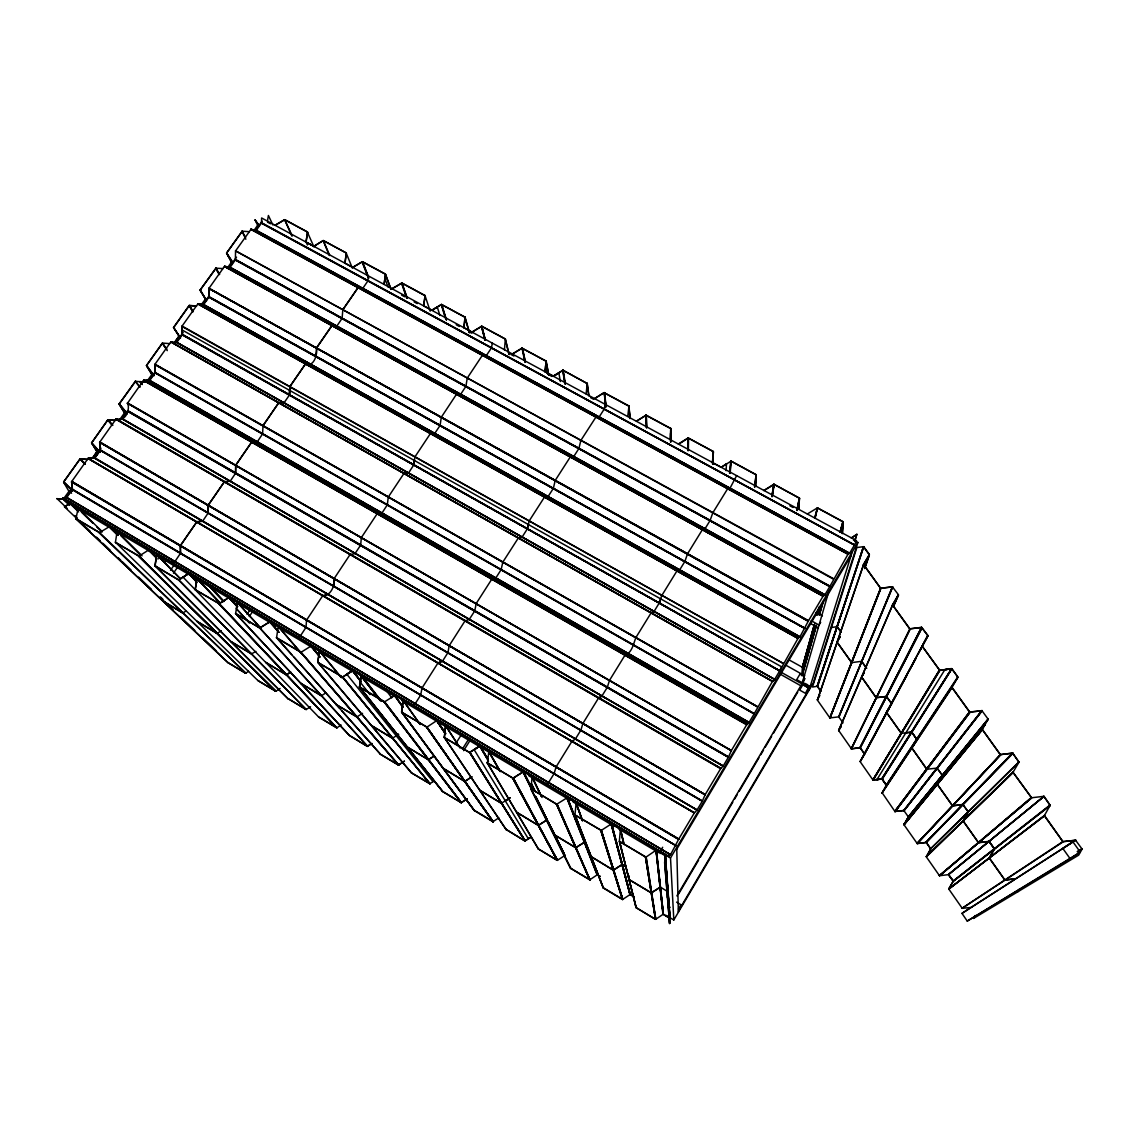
<?xml version="1.0" encoding="UTF-8"?>
<svg xmlns="http://www.w3.org/2000/svg" width="1139" height="1139" viewBox="0 0 1139 1139"><rect width="100%" height="100%" fill="white"/><g stroke="black" fill="none" stroke-linecap="round" stroke-linejoin="round"><path stroke-width="1.5" d="M371.471 725.458L392.386 738.286L398.209 734.555M471.916 776.869L464.684 781.454L443.342 768.312M370.075 694.619L360.209 682.233L360.963 675.384L380.269 700.471M988.097 719.222L908.395 816.948L903.754 810.384L981.804 710.494L988.054 719.051M937.041 768.07L926.633 769.281L911.741 747.697M911.812 748.052L927.032 769.281M119.125 404.16L124.521 412.788L119.125 404.16L135.655 381.223M799.735 637.114L203.582 304.583L799.991 636.744L798.126 638.239L197.987 303.786L798.055 638.324L779.774 670.743L182.34 334.482L182.169 325.968L197.859 303.899L203.468 304.654L799.891 636.886L808.491 620.741L823.113 596.138L824.707 595.085L229.836 267.451L224.753 266.327M182.34 334.524L181.969 326.395M917.934 654.37L927.744 635.562L921.821 627.489L909.62 628.785L892.506 604.98L898.272 594.757L893.332 606.204M898.5 595.056L893.36 606.66L898.358 595.085M346.299 253.271L345.003 263.351M901.319 733.331L886.484 712.388L891.481 703.874M91.547 442.715L96.9 451.656L92.373 458.191M498.839 817.83L492.902 821.746L474.251 810.541L401.64 712.245L403.277 700.713M687.885 450.631L688.269 437.988L713.299 451.485L712.857 464.356M687.999 450.432L688.17 438.131M340.661 676.908L319.433 651.109L317.753 662.243L319.546 650.967L310.762 645.998L319.902 657.032M318.593 716.915L336.845 727.75M627.76 416.361L628.984 405.982L629.995 418.497M667.938 891.794L667.554 897.746L667.924 891.766L660.364 887.082L651.323 892.805L629.169 879.579L629.212 875.905M688.355 450.603L688.54 438.059M886.455 785.483L881.928 778.962L872.987 780.044L860.23 761.763L927.872 635.491L860.144 761.493L863.761 755.684M863.59 564.602L869.299 554.778L863.519 546.734L817.204 686.29L812.491 687.031L856.87 547.546L863.376 546.692M127.369 403.405L143.571 380.312L149.693 380.511L155.103 372.951L154.961 364.423L155.175 372.98L754.118 713.954L772.641 681.094M385.509 274.499L384.057 284.408L385.48 274.1L391.047 289.406L385.324 274.157L362.316 261.785M63.627 482.011L80.129 458.832L63.642 481.954L72.426 490.895M68.895 491.265L63.684 482.395M69.123 491.023L71.572 493.23M306.064 242.052L307.558 232.057L306.035 242.023L313.851 246.366L323.277 240.557L329.769 255.478M603.115 887.608L622.848 899.454L601.349 830.345L611.444 823.867L620.413 829.277L619.36 841.137L636.117 907.698L655.466 919.33L645.486 857.041L619.488 841.422L645.87 856.984M898.457 595.27L892.691 604.581L838.603 730.384L851.502 748.878L860.187 747.739L864.572 754.046L916.283 657.459M288.139 698.577L306.149 709.54L288.238 698.791M622.478 864.473L625.339 866.195L622.065 864.558L613.323 870.253L591.07 856.628M851.787 662.713L836.994 642.268L840.311 636.544L836.98 641.898M851.616 662.599L837.094 641.969M349.26 735.253L235.531 613.323L259.578 627.973L270.171 621.623M587.439 383.729L562.951 370.203L565.101 384.142M262.824 426.029L278.756 402.736L263.024 425.559L262.568 434.158M265.843 662.485L286.373 674.744M289.619 390.378L289.448 394.849L289.89 386.562L305.394 364.024C314.136 367.612 317.582 353.958 316.585 347.893L332.189 325.37M570.511 868.203L589.703 879.849L597.249 874.809L600.153 876.347M600.082 876.446L597.491 874.909L567.151 797.656L576.163 802.91L574.924 815.14M208.893 288.665L208.992 297.037L209.049 288.238L224.525 266.341L229.893 267.323L824.921 594.772L830.032 586.129L235.389 259.578L235.545 250.95L251.192 229.067M553.739 834.332L575.665 847.743L584.706 842.12M224.468 481.612L208.195 505.189L208.238 513.105L208.323 505.09L224.54 481.555L229.978 481.299M231.203 641.599L251.861 654M546.393 361.419L522.032 348.15L524.894 362.131M567.307 797.699L597.548 874.923L567.421 797.585L556.658 804.291L530.774 788.544L570.71 868.473M535.501 796.417L547.104 819.824L538.334 825.448L516.494 812.064M697.139 809.829L702.222 801.272L100.303 450.318L702.393 800.988L705.126 794.751L99.634 442.259L100.332 450.047L99.748 442.146L115.922 419.223C124.777 422.569 130.672 410.168 127.525 403.035M506.001 829.406L524.922 840.952L506.115 829.391M1018.878 761.991L1012.699 753.05L1000.683 754.602L917.023 843.458L1000.64 754.602M197.033 578.626L195.267 589.646L218.973 603.67M530.945 788.729L532.098 776.926L523.598 771.644L512.906 778.165L487.25 762.717L538.405 848.939L557.313 860.344L565.101 855.361M474.137 810.199L493.215 821.589M162.849 600.851L182.71 613.024L185.785 611.159M235.474 259.55L829.847 586.457L847.886 554.437L849.552 553.326L854.535 544.912L856.5 540.669L261.6 217.976L261.514 222.731L854.464 545.054L261.372 223.159L256.147 230.519L849.566 553.269L256.389 230.292M235.673 613.451L237.311 602.46L236.442 608.781L248.459 621.823M305.48 364.024L289.833 386.662L289.505 394.906L284.166 402.637M100.446 449.933L702.35 801.087M469.524 752.58L444.338 737.631L445.463 725.571L460.099 748.109M442.502 791.292L359.525 686.845L361.205 675.598L352.464 670.586L346.811 674.217L352.25 670.7M196.876 621.168L217.093 633.483M756.154 474.977L755.527 486.04M1077.423 851.844L1082.036 848.996L1075.657 840.297L1062.858 841.55L1044.292 815.738L948.759 888.99L1044.435 815.524L1050.101 805.387L1043.794 796.332L1031.806 797.741L939.447 875.706L1031.706 797.898L1013.027 772.327L926.363 856.571L930.791 848.954L926.406 842.49L917.222 843.558L926.078 842.39L1012.614 753.178L1018.978 762.19L930.677 848.868L926.42 856.813M280.08 688.469L275.951 691.259L139.001 555.974L115.409 542.42L117.16 531.258L142.09 555.832M467.161 798.838L461.338 802.682L384.37 701.951L394.849 695.431L403.192 700.442L401.597 712.146M407.064 746.8L428.292 759.727L434.201 756.082M755.598 485.926L756.139 474.664L731.124 461.11L721.201 467.289L712.501 462.69L713.327 451.528L712.715 464.342M341.771 710.693L380.269 754.16L398.408 765.024L404.445 761.222M712.501 463.943L713.085 451.5L688.34 438.131M76.099 518.644L99.477 532.511L245.825 673.177L248.573 671.27M360.992 675.712L359.525 687.287L384.37 701.951M349.16 735.267L367.313 746.372L371.955 743.553M350.129 554.437L334.282 578.398C334.937 585.304 331.065 595.953 322.707 595.74L306.548 620.143L305.978 627.617M335.82 704.301L357.148 716.887M262.767 433.646L257.286 441.818M440.124 425.16L441.306 417.23L456.468 394.293L460.683 394.279L466.008 386.164M300.611 683.115L321.283 695.801L325.697 693.039M628.885 406.224L604.211 392.727L628.97 405.94M88.173 458.319L71.6 481.669L72.426 489.414L66.888 497.33M622.293 864.416L613.366 870.125L591.198 856.628M154.904 364.679L757.421 706.721M301.023 652.405L276.535 638.011L278.215 626.436L301.337 653.487M265.686 662.257L286.188 674.843L290.63 672.067M257.798 680.453L275.951 691.259M342.91 309.666L358.144 287.484L342.825 309.694L342.099 318.351L336.945 325.939M586.115 393.923L587.254 383.501M726.084 470.706L726.483 463.601M227.814 662.485L245.625 673.249M1082.05 849.181L1078.676 855.147L973.546 918.433L975.198 915.585M553.81 376.254L545.054 371.869L545.595 365.69L547.047 372.681M546.25 361.504L544.997 371.585M729.572 473.411L730.754 461.039L756.068 474.792L754.716 487.364M729.885 473.311L731.024 461.067L730.199 473.383M182.254 334.539L779.702 670.885L182.254 334.467L182.098 329.968L781.568 666.799L779.845 670.6M487.407 762.859L488.83 751.469M819.212 614.661L819.696 607.016M799.45 498.483L798.795 509.304M258.097 224.654L254.082 230.334M1018.978 762.19L1013.012 772.27L1031.407 797.627M989.378 857.881L994.432 848.968L989.193 841.45L994.404 848.826L989.25 857.809L1004.883 879.963M360.679 544.955L361.334 537.636L377.123 513.789L381.964 512.949M982.217 729.373L903.982 824.494L982.217 729.373L1000.241 754.602L1012.656 753.192M988.097 719.307L982.388 729.259M953.186 881.301L948.759 888.99L962.156 908.21L1062.901 841.579M963.067 820.806L978.529 842.732L963.081 820.906M951.862 687.173L969.73 711.975L982.131 710.836L904.181 810.584M952.033 687.372L957.899 677.207L951.962 668.821L882.184 779.033L886.469 785.227M174.466 342.512L178.994 336.162L173.541 327.434L189.117 305.551L196.492 306.035M173.569 327.719L189.245 305.608M306.192 627.062L300.625 635.576M380.184 753.79L276.435 637.598M245.469 673.121L228.056 662.684L75.971 518.843L78.121 508.136L70.333 503.338L77.979 510.685M713.455 451.912L712.487 462.434M146.561 365.719L151.758 374.503M151.985 374.275L146.618 365.89M359.525 686.845L384.612 701.724L461.494 802.611M665.432 855.902L664.777 862.721L669.604 923.53L664.621 862.707L665.276 855.83L656.178 850.207L663.282 914.332L670.088 918.518L665.418 855.788L669.604 923.53L669.96 918.404M908.395 817.005L904.11 824.451M474.821 610.646L476.202 603.528L491.749 579.238L495.835 577.957L501.317 569.358M119.268 404.06L127.155 413.841M886.469 712.146L891.566 703.959M403.889 473.553L388.257 497.088L387.331 504.819L382.106 512.849M863.433 564.531L869.399 554.565L864.601 568.446M333.57 585.873L334.097 578.64M754.488 486.965L756.139 474.664M208.238 512.906L202.785 520.964M430.414 433.546L414.895 456.938L413.841 464.812L414.311 460.583M474.251 810.299L401.711 711.875M864.572 754.103L907.256 674.672M771.715 496.519L773.993 484.331L799.421 498.085L798.752 509.233M771.915 496.433L773.894 484.317M772.142 496.433L773.993 484.331M772.27 496.618L774.164 484.388L799.336 498.199M808.22 621.225L208.878 288.409L808.249 621.211M482.381 355.283L467.246 378.105L465.908 386.377M492.304 343.124L491.464 347.893M408.602 472.899L413.941 464.684M553.412 488.133L555.22 480.43L570.44 456.711M448.011 652.448L449.15 645.77M178.795 336.404L174.594 342.554M257.058 441.989L251.719 442.003L235.673 465.324L235.502 473.511M142.233 384.526L140.111 381.579L142.261 384.398M953.3 881.372L1050.243 805.472L1044.064 796.332L948.403 874.524L953.3 881.145M420.875 694.762L415.194 703.717L412.603 704.827L415.322 703.56M963.195 820.735L968.25 811.922L963.21 820.664M796.859 510.215L799.379 498.056L797.015 510.357M797.072 510.543L799.55 498.27M908.509 817.076L904.039 824.337M68.71 503.865L63.215 499.081L56.95 498.697L63.286 499.195L69.095 491.137M166.792 349.047L162.407 343.181L146.433 365.633L162.364 343.195L166.451 349.004M529.251 520.808L527.385 528.752L528.24 524.595M957.842 677.477L886.313 785.127L882.113 793.071M208.864 288.452L808.476 620.783L208.95 288.252M421.814 688.34L437.96 663.026L442.473 661.232L447.983 652.562M814.641 518.16L817.403 507.837L843.002 521.648C840.169 556.999 846.79 499.736 840.311 532.383M814.841 518.074L817.46 507.852L807.337 513.988M815.197 518.245L817.475 507.994M449.079 645.87L465.039 620.84L469.211 619.488L474.636 611.102M235.716 465.381L235.659 473.169L230.249 481.128M573.842 456.383L578.883 448.552L580.876 440.409L596.081 416.86M670.657 854.435L678.559 839.457L71.743 481.441L678.73 839.116L694.505 812.62M607.414 687.016L609.45 680.481M208.921 297.051L804.889 628.5L208.836 297.208L203.61 304.668M502.655 562.395L518.53 537.679M155.231 372.709L754.232 713.754L749.12 722.354L149.821 380.398M316.485 348.064L315.802 356.763M599.214 416.888L604.183 409.143L605.293 404.53M420.647 695.274L422.056 687.785M814.114 625.24L802.34 667.383M817.261 613.537L818.813 608.44M840.084 531.97L843.102 521.705M815.837 626.521L801.756 675.669L802.411 667.297L814.171 625.311M819.354 606.831L817.005 615.231L819.454 607.044M840.283 531.956L843.187 521.79M814.755 623.958L802.383 667.468M819.098 614.661L822.13 604.425M802.354 674.103L816.464 625.283L802.511 674.302M819.24 614.804L823.241 601.492M819.411 615.032L823.312 601.392M175.079 561.342L180.546 553.198L180.247 545.951L196.89 521.719M554.18 773.367L556.088 766.917L572.105 741.033M801.828 684.34L829.021 590.714M684.966 561.214L687.486 553.896L702.336 529.763L704.913 528.952L710.195 520.309M804.248 676.58L799.948 674.117L796.702 679.641L802.44 682.873L804.533 678.531L802.255 682.774M803.28 683.201L802.824 684.781L808.576 688.013C811.751 683.742 794.339 680.268 809.06 686.447M802.924 684.596L803.394 683.016M226.576 252.943L242.393 231.174M580.947 729.942L582.897 723.45L598.502 698.093L601.947 695.986L607.144 687.586M151.957 374.418L147.401 380.64M71.572 481.769L72.497 489.414L675.897 845.608L72.426 489.286M146.575 365.605L153.95 375.386M882.099 792.701L894.927 811.466L903.953 810.541L982.131 710.636M809.174 686.262L805.444 693.338L799.692 690.092L802.952 684.539M854.763 540.883L856.841 534.219L854.862 540.997M808.961 690.334L852.2 551.945M864.658 754.203L860.159 747.625L921.964 627.575M127.397 403.178L731.38 750.53L746.743 724.646L748.907 722.667M853.467 540.057L857.881 542.449L813.26 683.044L673.818 919.97L666.073 915.343M937.354 784.045L942.366 775.275L936.87 767.928M651.266 612.625L635.946 637.456C633.526 643.307 632.188 652.732 625.154 655.025M684.696 561.769L679.584 570.027L676.822 571.123L661.745 595.597L659.267 603.015L660.648 598.858M863.675 546.877L817.403 686.319L820.892 691.06M817.631 686.376L863.533 546.592L817.19 686.176L820.806 691.117M861.696 676.822L864.202 672.75M838.717 730.412L841.337 726.127L838.617 730.341M180.475 553.497L180.446 545.467L196.919 521.69L202.685 521.078M863.633 564.232L817.432 700.001L863.633 564.673L880.49 588.08M865.156 566.311L869.214 554.551M864.715 568.518L869.37 555.092M727.622 488.773L712.829 512.764L710.081 520.523M736.62 475.646L729.942 488.36L727.636 488.802M609.522 680.325L625.012 655.139L628.13 653.515M898.429 594.729L892.406 586.799L880.632 588.322L829.833 717.94L838.674 716.858L843.045 722.838M880.746 588.35L829.947 717.983L817.289 699.944M830.103 717.883L880.931 588.35M728.576 756.894L128.038 410.88L728.476 757.093L731.366 750.587L127.468 403.32M216.139 268.064L200.151 290.075L215.769 268.306M112.533 425.16L107.906 419.835L91.661 442.829L107.735 419.964L115.253 420.362M892.364 586.799L838.916 716.929M838.646 716.858L892.52 586.856M838.831 716.986L892.777 586.898L880.774 588.208M62.916 497.871L668.864 856.471L62.916 497.871L66.66 497.529L670.515 854.677L66.774 497.444M882.07 792.758L952.076 687.045M838.674 730.74L892.663 604.994M817.418 699.631L819.909 695.416M501.06 569.913L502.911 561.84M261.457 222.988L854.535 544.883M171.491 561.968L174.851 561.484M1044.349 815.282L1062.801 841.507M231.943 261.529L226.59 253.228L231.687 262.596M948.787 888.861L953.144 881.429M731.295 750.686L127.582 402.935M297.521 636.544L300.312 635.961M926.406 856.443L1013.041 771.971M527.414 528.781L522.089 537.095M705.212 794.566L99.748 442.003L705.084 794.794L720.873 768.241L116.249 418.953M833.278 579.082L235.574 250.779M201.418 304.54L205.618 298.831L200.151 290.274L206.501 300.867M124.464 412.959L120.036 419.195M71.629 481.626L678.773 839.016M754.289 713.626L155.26 372.538M705.155 794.666L99.705 442.388M910.232 629.041L851.331 748.836L910.004 629.027M235.303 260.034L829.804 586.542L235.417 259.792L230.149 267.281L824.949 594.729L823.269 595.911M493.643 578.527L495.949 577.872M235.702 465.267L251.719 442.003M316.443 348.021L331.833 325.626M659.225 603.029L654.142 611.33M804.974 628.329L209.049 296.724M927.872 635.491L921.451 627.347L859.917 747.625L851.573 748.764M921.579 627.475L860.102 747.611M860.329 747.839L922.163 627.589M580.733 730.37L575.551 738.784M805.002 628.272L208.964 296.823M358.116 287.612L362.729 288.48L367.954 280.82M176.816 342.326L774.662 679.357L779.774 670.743M908.452 817.19L905.875 821.262L984.879 725.059L905.975 821.319M908.837 671.412L916.34 657.701M920.369 649.899L927.901 636.117M439.953 425.644L434.856 433.247M127.867 411.35L728.376 757.278L127.853 411.492M235.545 250.95L833.506 578.655M678.716 839.116L71.543 481.996M675.883 845.608L72.341 489.756M747.81 723.592L146.276 380.426L149.65 380.64M367.869 280.963L368.324 275.994M779.717 670.843L182.112 334.894L176.773 342.455L774.662 679.357M529.194 520.907L544.456 497.131L547.987 496.704L553.184 488.659M728.334 757.321L723.222 765.949L122.514 418.896M1018.052 891.638L1019.348 889.118M757.478 706.607L154.961 364.281L757.335 706.849M360.451 545.41L355.24 553.255M973.446 918.361L975.098 915.528M783.162 663.354L181.969 326.452M802.454 682.831L804.889 678.702M676.865 895.895L803.664 681.022M678.744 893.802L698.577 860.187M700.385 857.126L732.833 802.112M734.641 799.051L737.346 794.467M739.14 791.406L758.973 757.791M760.781 754.73L763.486 750.145M765.294 747.084L771.601 736.392M773.409 733.331L797.741 692.071M799.55 689.01L801.358 685.963M678.388 909.136L680.965 904.736L676.594 902.131M678.346 911.228L809.63 688.184L780.229 671.739M804.333 678.431L802.895 681.293M673.818 919.97L670.515 857.952L857.881 542.449M676.737 849.224L851.047 555.647M820.692 622.293L819.041 625.055L811.281 620.755M662.67 847.259L660.008 851.73L660.193 853.538M746.657 724.817L143.5 380.398M115.922 419.223L720.588 768.683L723.194 765.992L122.343 419.067L116.192 419.081M939.461 670.188L872.887 779.959L939.732 670.316L921.992 645.927L939.461 669.988L872.987 779.916M553.924 773.922L548.671 782.422M873.157 780.101L939.96 670.33L951.763 668.835L957.785 676.879L886.313 785.127L881.985 778.862L873.044 779.944M100.275 450.361L94.694 458.163L100.303 450.318M182.155 326.096L783.148 663.396M864.088 672.679L861.597 677.136L876.105 697.694L886.427 696.527L891.538 703.418M876.945 779.589L944.9 669.632L951.535 668.75L881.728 778.82L876.959 779.688L881.785 778.934L951.663 668.636M94.537 458.12L696.997 810.085L694.434 812.748L88.216 458.291L94.537 458.12L697.082 809.957L94.907 457.949M250.879 229.338L848.057 554.223L250.822 229.295M797.969 638.481L197.759 304.013M774.648 679.399L772.427 681.435L170.779 341.999L155.018 364.195M651.024 612.996L654.085 611.372M598.516 698.136L601.762 696.185M462.377 749.092L469.012 738.585M463.616 750.672L470.25 740.151M455.97 743.226L460.711 735.737M772.47 681.364L170.907 341.842L772.584 681.179M491.365 348.064L486.282 355.653M849.495 553.397L256.033 230.534L251.135 229.181M595.868 417.116L599.029 417.13M882.027 793.128L952.104 687.529M246.978 614.348L249.939 609.934M249.284 616.512L253.242 610.632M723.123 766.106L122.571 418.953M170.523 570.255L174.538 564.403M173.47 573.159L177.499 567.307M350.1 554.579L354.955 553.625M322.736 595.782L328.117 594.216M158.62 558.865L160.67 556.103M164.642 562.652L166.65 559.733M92.487 458.248L97.043 451.628L91.675 442.971M227.885 267.238L232.142 261.258L226.761 253.242M69.792 504.278L64.695 499.38L71.244 490.154M93.797 458.334L100.987 448.197M121.517 419.252L127.682 410.567M148.212 381.636L155.402 371.499M174.908 344.006L183.123 332.431M202.628 304.925L208.793 296.24M228.298 268.747L236.513 257.172M254.994 231.117L262.084 221.165M143.856 380.241L149.522 380.668L748.992 722.567L149.565 380.54M438.173 662.87L442.544 661.061M224.497 266.498L823.07 596.224L224.54 266.441M143.542 380.454L746.857 724.518M115.979 419.28L720.802 768.369M88.087 458.533L694.306 812.933L88.03 458.49M951.919 687.515L969.503 711.96L894.756 811.452L903.725 810.484M969.503 711.96L894.77 811.452L969.73 712.146L981.918 710.679M894.969 811.623L970.115 712.089M895.226 811.651L970.143 712.231M904.081 810.484L982.032 710.565M573.729 456.611L570.468 456.796M310.705 364.081L305.708 363.882M988.125 718.894L908.481 816.777M908.367 816.82L988.253 719.279M917.066 843.344L904.053 824.835L982.388 729.558M654.014 611.472L651.323 612.583M135.285 381.309L119.225 403.776L127.169 413.414M434.742 433.389L430.656 433.375M242.08 231.231L226.576 253.185M917.137 843.529L1000.398 754.687M917.393 843.558L1000.754 754.744M668.864 856.471L670.43 854.748L66.575 497.672M404.16 473.326L408.517 472.927M772.655 681.079L774.591 679.456L176.63 342.398L171.121 341.857M925.865 842.291L1012.357 753.15M926.135 842.419L1012.813 753.32M930.663 848.84L926.249 842.476L1012.97 753.278M930.606 848.726L1018.892 761.92M575.28 739.183L572.034 741.162M939.518 875.763L926.334 856.884L1013.254 772.456M548.471 782.621L546.521 783.903L548.4 782.749M80.086 459.031L85.112 463.929M748.978 722.539L746.928 724.39L143.841 380.113M597.078 874.909L566.724 797.627M939.348 875.606L1031.308 797.528M401.853 712.259L426.556 726.938L493.073 821.746L426.926 727.123L436.949 720.489L445.676 725.543L444.395 737.46L469.567 752.438L524.965 840.966L530.988 837.065L528.354 838.817M1043.794 796.332L948.46 874.638L939.703 875.706L1031.421 797.813M953.229 880.988L948.46 874.638L1043.993 796.46M269.445 621.709L278.87 632.33M115.537 542.349L138.517 555.989L275.837 691.302L138.915 556.159L148.867 549.881L156.527 557.526M948.645 874.681L953.129 881.045L1050.229 804.846M953.186 881.173L1050.101 805.387M521.975 537.209L518.459 537.807M1044.52 815.88L948.773 889.118M509.888 797.727L505.303 800.916L509.959 797.827M528.425 838.916L474.18 749.718L479.975 745.888L488.603 750.928L480.131 745.931L488.232 759.67L479.832 746.045L487.962 759.741M479.775 746.073L474.18 749.718M398.522 734.271L396.244 735.822L398.593 734.37M662.969 914.29L656.064 850.207L646.055 857.083L655.637 919.358L663.211 914.218L670.031 918.305M721.471 467.189L726.568 463.715M530.916 836.994L525.179 840.838L469.781 752.438L479.69 746.102L488.489 761.208M94.651 458.191L88.401 458.191M547.275 819.696L538.42 825.334M509.987 797.813L501.502 803.251M588.735 395.504L587.154 383.373L563.065 370.346L553.582 376.24L558.879 372.88L560.36 381.551M467.104 798.752L461.252 802.582L384.114 701.752M512.778 778.108L557.313 860.344L513.034 778.321L523.314 771.715M469.567 752.438L479.576 746.002M430.001 783.66L434.244 780.841M465.039 781.283L471.788 776.812M971.496 907.413L962.099 908.324L1063.37 841.693L1075.786 840.212L1015.689 878.867M404.359 761.151L398.536 765.038L278.187 626.407L269.986 621.709L278.272 630.878M434.13 755.983L428.634 759.599M371.855 743.496L367.356 746.273L349.388 735.509L235.517 613.437M969.446 908.495L961.971 913.378L967.253 921.081L1080.27 852.114L1072.867 841.764L1062.772 848.37L1070.162 858.735L1080.27 852.114M445.392 318.265L441.249 304.526L432.037 310.264L437.276 307.017L439.925 315.489M341.074 724.988L336.902 727.835L219.258 603.599L195.196 589.774L196.862 578.256L219.813 602.588M362.572 713.341L356.82 716.972M78.634 511.924L69.764 503.395L64.467 506.841L70.291 503.324M352.876 670.757L342.654 677.064L352.506 670.472M310.548 706.721L306.192 709.526L178.681 579.737L188.69 573.672L196.905 578.285L188.846 573.543L196.862 578.484M290.701 672.167L286.515 674.843M688.098 438.145L678.744 444.167M670.116 439.711L670.743 428.435L646.197 415.18L636.43 421.202L645.913 415.322M398.778 764.967L301.08 652.248L311.032 646.069L319.418 651.067M961.971 913.378L1075.657 840.084M260.076 627.888L269.943 621.695M255.905 651.394L251.448 653.943L231.302 641.912M1014.251 879.863L971.339 907.285M221.293 630.735L217.307 633.298M258.24 224.241L254.979 219.955L258.297 224.369M562.894 370.218L553.127 376.098M219.258 603.599L229.039 597.42L219.229 603.77M522.061 348.278L512.265 354.087M193.345 311.502L189.245 305.466L196.534 305.921M99.549 532.625L109.543 526.545M385.395 274.043L362.487 261.671L352.634 267.352L344.918 263.081L346.327 252.958L323.319 240.557L346.171 252.972L352.335 268.078M362.245 261.799L352.649 267.48M655.793 919.201L646.169 857.026M622.677 899.411L601.307 830.374L575.038 815.026L601.321 830.53L622.677 899.411L630.095 894.542L634.152 896.849M1077.323 851.531L1081.794 848.797M589.988 879.707L570.753 868.359L530.931 788.558M575.992 847.587L584.805 842.02M283.938 402.964L278.97 402.693M967.253 921.081L1070.162 858.735M557.042 804.106L590.073 879.778M774.079 484.516L763.828 490.553M342.697 676.908L430.072 783.746M245.739 673.106L98.922 532.653M432.08 310.249L424.021 306.064M773.666 484.346L764.013 490.468M688.041 438.017L678.317 444.011M291.712 654.583L276.578 637.612L301.237 652.32M87.504 459.487L80.2 458.946L87.532 459.359M521.918 348.178L512.336 353.973M504.435 349.844L505.346 338.952L481.769 326.21L472.116 332.047L481.683 326.324L505.36 339.123M425.075 295.741L423.68 305.736L425.118 295.556L401.996 283.027L391.958 288.68M851.645 537.807L856.941 534.333L851.26 537.964M352.222 670.544L361.02 681.82M446.374 319.945L441.505 304.469L431.624 310.335M566.838 797.727L597.491 874.909L567.108 797.642M445.961 733.658L436.75 720.716L444.58 732.277M336.688 326.252L332.132 325.498M660.179 887.196L651.323 892.948L628.984 879.579M564.859 855.403L535.373 796.617L564.617 855.375L547.887 821.247L564.275 853.908L551.205 827.455M148.54 550.094L156.84 554.551L180.346 578.655M394.777 695.559L402.594 707.034M80.228 458.789L85.354 464.029M245.611 237.624L242.123 231.203L249.242 231.673M117.303 531.215L108.988 526.688L117.773 535.316M291.783 235.887L284.593 219.67L274.955 225.351L284.85 219.67L307.53 232.014M655.765 919.33L645.486 857.041M469.866 752.566L525.136 840.966M604.126 392.613L594.643 398.565L604.225 392.585L605.635 406.78M188.732 573.529L197.075 582.599M178.894 579.836L188.419 573.629L183.165 577.274L318.735 717.1L336.631 727.807M202.457 521.32L196.962 521.79M219.101 603.67L336.788 727.892L218.688 603.741M310.862 645.955L320.031 656.975M342.597 677.093L429.987 783.789L411.364 772.812L317.767 662.343L342.497 676.965M99.349 532.568L76.185 518.971M257.03 441.989L251.947 441.946M702.535 529.564L704.813 529.037M352.392 670.487L360.422 680.41M321.511 695.715L300.838 683.457M464.869 781.34L443.47 768.654M135.47 381.366L144.61 381.949M831.442 627.561L837.108 626.621L841.095 632.117L837.236 626.877M944.929 669.775L951.421 668.593L939.96 670.33M905.875 732.932L911.656 732.106L916.824 739.183L911.841 747.796L916.724 739.339L911.556 731.95L916.653 739.126M921.451 627.347L910.033 628.899M851.758 662.599L861.654 661.303L866.637 668.209M886.469 712.331L901.362 733.359L911.499 732.064M989.136 841.564L978.657 842.646L989.022 841.337L994.219 848.754M216.011 268.206L223.016 268.59M377.422 513.589L381.75 513.176M645.998 415.308L670.757 428.62L670.743 442.089M482.594 355.083L486.211 355.667L482.58 355.211M952.688 805.857L962.839 804.533L968.235 811.865L962.868 804.405L952.631 805.857L937.383 784.315M162.777 343.095L169.711 343.636M284.693 219.784L307.316 231.957L313.965 246.949M392.158 288.737L401.782 283.098L425.032 295.684M441.619 304.483L464.997 317.283L464 327.904M522.146 348.263L546.25 361.106M109.23 526.602L118.385 535.287M229.409 597.491L237.467 602.503M306.049 709.44L178.367 579.794L155.103 565.983L156.669 554.608L180.588 579.167M513.034 778.321L557.313 860.344L513.29 778.094M663.225 914.332L656.178 850.363M430.599 433.503L434.543 433.603M384.882 278.642L388.072 287M140.083 381.707L144.582 382.078M670.572 433.318L670.6 442.074M115.196 420.49L108.02 419.793L112.775 425.26M456.725 394.137L460.483 394.478M236.442 608.781L249.526 623.118M1005.068 880.034L1015.376 878.682L1005.068 880.162M182.795 613.053L163.019 601.136M398.493 765.038L380.212 754.118M512.949 778.165L487.335 763.102M501.388 803.237L479.832 790.281L501.445 803.365M442.715 791.505L461.295 802.682L442.615 791.562L359.454 687.201M547.218 819.824L536.369 797.955M575.736 847.63L553.853 834.574M655.551 919.344L636.245 907.669L619.588 841.493M198.086 303.885L203.354 304.782M481.683 326.324L485.428 340.077M876.318 697.694L886.455 696.413L891.438 703.489M216.923 633.327L196.99 621.424M275.624 691.216L258.055 680.681L115.409 542.178M426.598 726.953L493.272 821.675M624.129 844.426L620.499 829.078L611.031 823.824L630.038 894.556L611.159 823.924M611.6 823.753L630.351 894.442L634.195 896.749L630.223 894.414L611.6 823.91M358.287 287.526L362.572 288.523M471.859 332.147L463.872 327.548L465.068 317.155L469.539 332.816M70.105 503.438L77.979 508.321M441.576 304.611L464.983 317.098M522.26 348.278L525.35 362.117M356.721 716.958L336.005 704.443M392.442 738.172L371.585 725.714M656.306 850.221L663.339 914.233M880.589 588.308L863.618 564.631M952.489 805.814L937.255 784.358L942.394 775.517L937.141 768.127M188.96 573.558L196.307 581.246M235.801 613.707L259.749 627.86L367.726 746.33M342.284 676.922L318.108 662.571M428.307 759.599L407.221 747.141M538.306 825.305L516.807 812.463M178.367 579.794L155.26 565.926M401.668 712.288L426.926 727.123L493.159 821.732M512.707 778.236L557.185 860.329L538.192 848.882M880.604 588.151L829.833 717.812M817.517 508.008L843.088 521.904M259.507 627.788L367.484 746.401M556.572 804.106L589.831 879.863L556.572 804.106L531.045 788.928M600.837 830.374L622.606 899.525L601.093 830.587M275.538 691.174L138.445 556.103M267.565 222.176L270.541 223.785M547.873 374.261L551.974 376.482M401.611 295.129L404.744 296.809M414.098 301.892L417.216 303.586M456.212 324.743L459.33 326.437M468.684 331.506L471.802 333.2M510.799 354.357L513.917 356.051M590.572 397.639L593.69 399.333M789.911 505.801L793.029 507.481M224.597 266.284L823.198 596.053M816.207 612.469L822.415 615.9M810.484 623.474L818.258 627.788M789.185 659.965L802.411 667.297M786.109 665.318L804.704 675.769M779.731 673.889L801.329 686.048M64.695 499.38L73.764 504.762L78.89 509.703M670.515 857.952L361.376 675.071M73.978 504.961L351.567 669.262M352.819 670.558L361.006 675.399L380.483 700.613M78.007 508.848L108.49 526.887M113.06 529.607L154.206 553.967M157.253 555.761L190.782 575.622M193.829 577.416L234.976 601.776M238.023 603.585L276.122 626.137M279.169 627.945L315.745 649.6M318.792 651.408L352.307 671.255M363.583 677.933L397.226 697.851M401.811 700.556L436.977 721.386M440.024 723.194L525.649 773.879M528.71 775.687L569.984 800.133M573.045 801.941L614.32 826.387M618.904 829.092L658.655 852.641M629.54 893.446L632.586 895.282M411.307 772.755L429.83 783.717L342.241 676.893M861.639 661.432L866.537 668.28M1004.826 880.063L989.35 858.208M665.133 855.417L669.86 918.105L665.233 855.489M575.907 802.611L582.613 820.92L576.206 803.194M420.163 724.518L403.121 700.357M506.257 829.648L444.182 737.161M442.744 791.534L359.383 686.831M261.002 628.571L237.197 602.289M851.217 748.779L909.862 628.828L892.705 605.065M951.706 668.807L882.184 779.033M1000.298 754.459L982.43 729.643L904.053 824.835M876.19 697.609L861.71 677.064M305.978 242.166L313.894 246.238L323.163 240.585L329.313 255.492M64.467 506.841L78.605 520.281M82.449 523.926L90.052 531.087M96.445 537.152L100.275 540.783M102.909 543.317L110.511 550.479M118.185 557.754L120.748 560.189M122.087 561.499L131.042 569.984M138.645 577.16L151.501 589.376M160.357 597.733L173.156 609.906M180.731 617.053L194.797 630.422M202.372 637.569L216.438 650.938M75.971 518.629L227.843 662.599M56.978 498.569L67.144 508.378M74.818 515.511L77.352 518.06M160.343 596.893L162.92 599.328M63.044 499.096L69.536 505.36M77.808 507.923L102.254 531.671M81.439 512.166L92.942 523.271M96.772 526.973L101.884 531.913M63.627 482.267L72.426 490.952M63.713 481.811L72.64 490.567M109.145 526.617L118.043 535.344M120.734 535.601L140.951 555.633M154.961 565.77L288.224 698.919L154.947 565.499L156.869 554.593M148.91 550.037L156.413 557.626M148.383 550.037L157.225 558.922M79.929 459.017L84.927 464.228M188.96 573.729L196.221 581.36M196.876 578.512L220.055 603.101M196.705 578.299L219.884 602.858M209.362 585.745L224.013 601.406M207.796 584.62L223.828 601.435M207.782 584.72L223.557 601.606M229.195 597.42L237.78 606.646L228.811 597.491M228.768 597.519L237.225 606.788M237.211 602.118L260.973 628.329M91.633 442.573L100.09 452.283M91.59 443.156L99.961 452.354M294.033 657.189L339.436 708.074M269.744 621.709L279.055 632.259M300.668 652.22L398.693 765.009M107.664 420.035L112.348 425.459M317.767 662.129L411.407 772.712M636.089 907.669L619.431 841.351M319.176 655.651L311.246 645.955L319.191 655.509M319.319 650.725L341.529 677.733M346.811 674.217L433.019 781.653M361.006 681.692L351.438 669.106L361.205 674.872L381.565 701.353M352.72 670.7L360.266 680.367M360.792 675.441L380.198 700.585M361.006 675.868L379.301 699.602M135.441 381.238L139.955 386.989M135.157 381.408L139.812 386.989M364.594 676.68L366.231 678.801M384.042 701.866L461.124 802.668M146.532 365.391L153.936 375.813M401.569 711.861L474.351 810.626M386.491 690.704L391.731 697.823M394.849 695.431L403.078 707.02M394.436 695.502L402.921 706.963M863.803 546.791L869.37 554.522M402.992 700.257L420.149 724.333M426.484 727.066L492.86 821.732M162.322 343.238L167.262 350.641M574.981 814.969L603.343 888.05L622.435 899.497L600.751 830.502M444.182 737.275L506.214 829.761M180.46 337.742L173.541 327.434L180.446 338.169M436.935 720.645L444.694 732.263L437.063 720.631M436.593 720.66L445.249 733.744M445.548 725.443L458.889 746.102M469.951 752.366L525.293 840.895M189.245 305.466L192.918 311.702M189.046 305.636L192.804 311.645M200.236 289.89L206.486 300.724M487.25 762.831L538.348 849.039M665.219 855.716L669.988 918.219M488.46 751.014L500.106 771.544M215.826 268.135L219.414 274.399M215.741 268.178L219.201 274.57M488.546 750.9L499.978 771.003M488.603 751.142L500.235 771.544M215.883 268.106L219.613 274.371M226.661 252.758L231.801 262.525M513.362 778.208L557.555 860.258M241.981 231.274L245.839 239.247M530.774 788.658L570.639 868.416M523.015 771.786L531.514 788.857M522.929 771.673L531.443 788.743L523.043 771.616M523.499 771.601L531.301 787.163M536.583 797.983L542.748 810.413M531.23 787.291L523.271 771.559L531.671 788.786M535.401 796.446L546.934 819.753M547.745 821.276L564.645 855.346M535.287 791.448L531.358 783.689L535.145 791.434M255.093 219.884L258.069 226.277M541.182 796.118L531.913 776.741L541.324 796.133M532.041 776.641L542.05 797.499M272.904 225.024L268.405 215.485L267.466 220.881M284.707 219.656L292.239 235.873M305.992 241.781L307.416 244.999M556.501 804.234L589.66 879.835M557.071 804.262L589.917 879.849M574.768 814.656L603.343 888.05L575.138 815.111M362.529 261.685L368.353 276.578M362.273 261.657L368.837 278.172M362.017 261.756L367.826 276.706M582.399 820.536L576.063 803.152M401.996 283.027L407.192 297.991M401.697 282.956L407.121 298.091M401.483 283.013L406.666 298.119M424.989 295.471L430.172 311.175M441.661 304.497L446.445 319.831M464.897 317.212L469.211 332.531M611.33 823.867L630.066 894.556L611.444 823.867M481.541 326.195L485.043 339.92M481.384 326.238L484.972 340.091M481.769 326.21L485.2 339.892M620.285 828.879L623.987 844.412M620.2 829.007L623.375 842.319M505.346 338.952L509.147 354.514M505.275 339.066L508.948 354.514M522.445 348.207L525.421 362.003M545.595 365.69L546.25 369.178M546.122 361.006L548.841 375.329M546.051 361.12L548.628 374.945M563.264 370.275L565.357 384.114M562.638 370.303L564.73 382.576M645.571 856.912L655.466 919.33M587.169 383.217L588.948 395.888M605.806 406.595L604.339 392.585L605.962 406.595M656.007 850.221L663.083 914.233M604.595 392.656L606.105 406.765M656.463 850.292L663.411 914.375M628.87 405.811L629.938 418.198M628.828 405.769L629.853 418.483M669.604 907.47L669.547 906.729L669.803 907.584M646.354 415.237L646.952 427.695M646.041 415.166L646.482 427.723M645.728 415.265L646.411 427.609M676.723 847.501L678.374 912.182M670.871 428.535L671.113 441.291M670.743 428.435L670.971 440.793"/></g></svg>
